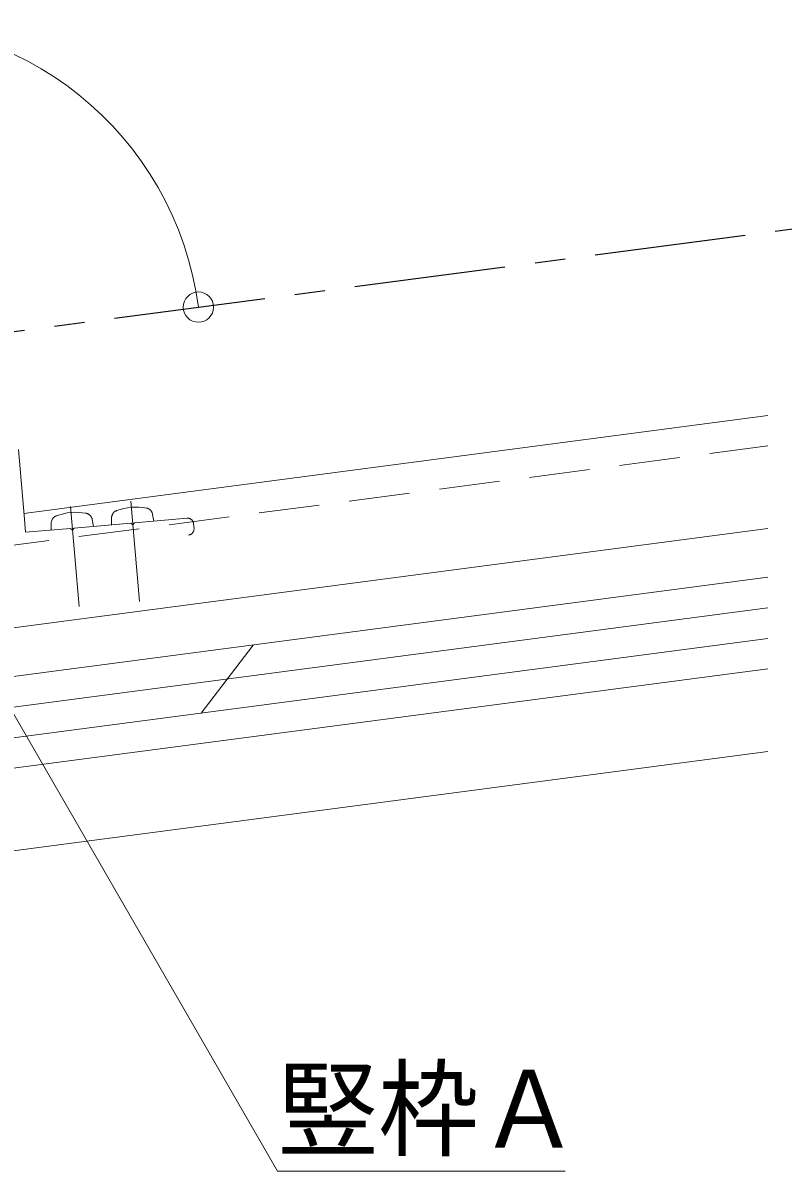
# Model space of a CAD drawing. Units: millimetres, scale not verified. Extents: x -1050 to 1050, y -742 to 742.
# Drawn here: x 572.6 to 698, y -374.3 to -184.7 of the extents above; entities that cross this region are included whole.
import ezdxf
from ezdxf.enums import TextEntityAlignment as Align

# ---------------------------------------------------------------- set-up
doc = ezdxf.new("R2010")
doc.units = ezdxf.units.MM
doc.header["$LTSCALE"] = 5
doc.linetypes.add('CHAIN1', pattern=[8, 5, -1, 1, -1])
doc.linetypes.add('DASHED2', pattern=[3, 2, -1])
doc.layers.add('0-0_通り芯', color=7, linetype='Continuous')
for name, color, linetype, lineweight in [('0-3_寸法', 54, 'Continuous', 20), ('0-4_手摺部材', 92, 'Continuous', 20), ('0-7_ガラス', 6, 'Continuous', 20), ('0-9_文字', 3, 'Continuous', 20)]:
    doc.layers.add(name, color=color, linetype=linetype, lineweight=lineweight)
doc.styles.add('ＭＳ ゴシック', font='')
doc.styles.get('ＭＳ ゴシック').set_extended_font_data('MS Gothic')

# ---------------------------------------------------------------- blocks, each defined once
blk = doc.blocks.new('circle')
at = {"color": 0, "linetype": 'Continuous', "lineweight": -2}
blk.add_circle((0, 0), 1.25, dxfattribs=at)

msp = doc.modelspace()

# ---------------------------------------------------------------- linework, layer by layer
at = {"layer": '0-0_通り芯', "linetype": 'CHAIN1'}
msp.add_line((548.02, -238.695), (870.176, -196.282), dxfattribs=at)
at = {"layer": '0-3_寸法'}
msp.add_arc((548.02, -238.695), 53.959, 7.5, 182.5, dxfattribs=at)
at = {"layer": '0-4_手摺部材'}
for p, q in [((695.52, -249.535), (572.718, -265.702)), ((572.8, -266.641), (571.798, -255.185)), ((561.235, -285.873), (695.52, -268.194)), ((563.149, -308.823), (695.52, -291.396)), ((556.428, -323.321), (695.494, -305.013))]:
    msp.add_line(p, q, dxfattribs=at)
at = {"layer": '0-4_手摺部材', "linetype": 'DASHED2'}
for p, q in [((552.066, -273.464), (695.52, -254.578)), ((572.992, -268.833), (572.8, -266.641)), ((584.004, -266.746), (584.199, -267.852)), ((587.188, -266.467), (587.188, -267.591)), ((590.7, -267.585), (590.973, -267.26)), ((599.64, -266.501), (590.973, -267.26)), ((593.966, -265.874), (594.161, -266.981)), ((580.413, -268.184), (572.992, -268.833)), ((577.226, -267.339), (577.226, -268.462)), ((580.738, -268.456), (580.413, -268.184)), ((580.738, -268.456), (581.011, -268.131)), ((590.375, -267.312), (581.011, -268.131)), ((590.7, -267.585), (590.375, -267.312)), ((600.793, -268.207), (600.723, -267.411))]:
    msp.add_line(p, q, dxfattribs=at)
at = {"layer": '0-4_手摺部材', "linetype": 'CHAIN1'}
for p, q in [((580.399, -264.571), (581.845, -281.108)), ((590.36, -263.7), (591.807, -280.236))]:
    msp.add_line(p, q, dxfattribs=at)
at = {"layer": '0-4_手摺部材', "linetype": 'DASHED2'}
for centre, radius, start, end in [((588.488, -266.467), 1.3, 118.31036, 180), ((592.686, -266.1), 1.3, 10, 71.68964), ((578.526, -267.339), 1.3, 118.31036, 180), ((582.724, -266.972), 1.3, 10, 71.68964), ((599.727, -267.498), 1, 5, 95), ((599.797, -268.295), 1, 275, 5)]:
    msp.add_arc(centre, radius, start, end, dxfattribs=at)
at = {"layer": '0-4_手摺部材'}
for centre, radius, start, end in [((588.488, -266.467), 1.3, 110.88085, 118.31036), ((591.232, -273.662), 9, 79.11915, 110.88085), ((592.686, -266.1), 1.3, 71.68964, 79.11915), ((578.526, -267.339), 1.3, 110.88085, 118.31036), ((581.27, -274.533), 9, 79.11915, 110.88085), ((582.724, -266.972), 1.3, 71.68964, 79.11915)]:
    msp.add_arc(centre, radius, start, end, dxfattribs=at)
at = {"layer": '0-7_ガラス'}
for p, q in [((695.52, -276.266), (556.879, -294.519)), ((695.52, -281.309), (557.315, -299.504)), ((695.52, -286.352), (557.751, -304.49)), ((610.583, -287.448), (601.974, -298.668))]:
    msp.add_line(p, q, dxfattribs=at)
at = {"layer": '0-9_文字'}
msp.add_lwpolyline([(560.715, -281.003), (614.576, -374.293), (662.076, -374.293)], dxfattribs=at)

# ---------------------------------------------------------------- block references
at = {"layer": '0-3_寸法', "xscale": 2, "yscale": 2, "rotation": 97.5}
msp.add_blockref('circle', (601.518, -231.652), dxfattribs=at)

# ---------------------------------------------------------------- texts
at = {"layer": '0-9_文字', "style": 'ＭＳ ゴシック', "width": 0.95}
msp.add_text('竪枠Ａ', height=12.83, dxfattribs=at).set_placement((614.576, -374.293), align=Align.BOTTOM_LEFT)

doc.saveas('drawing.dxf')
